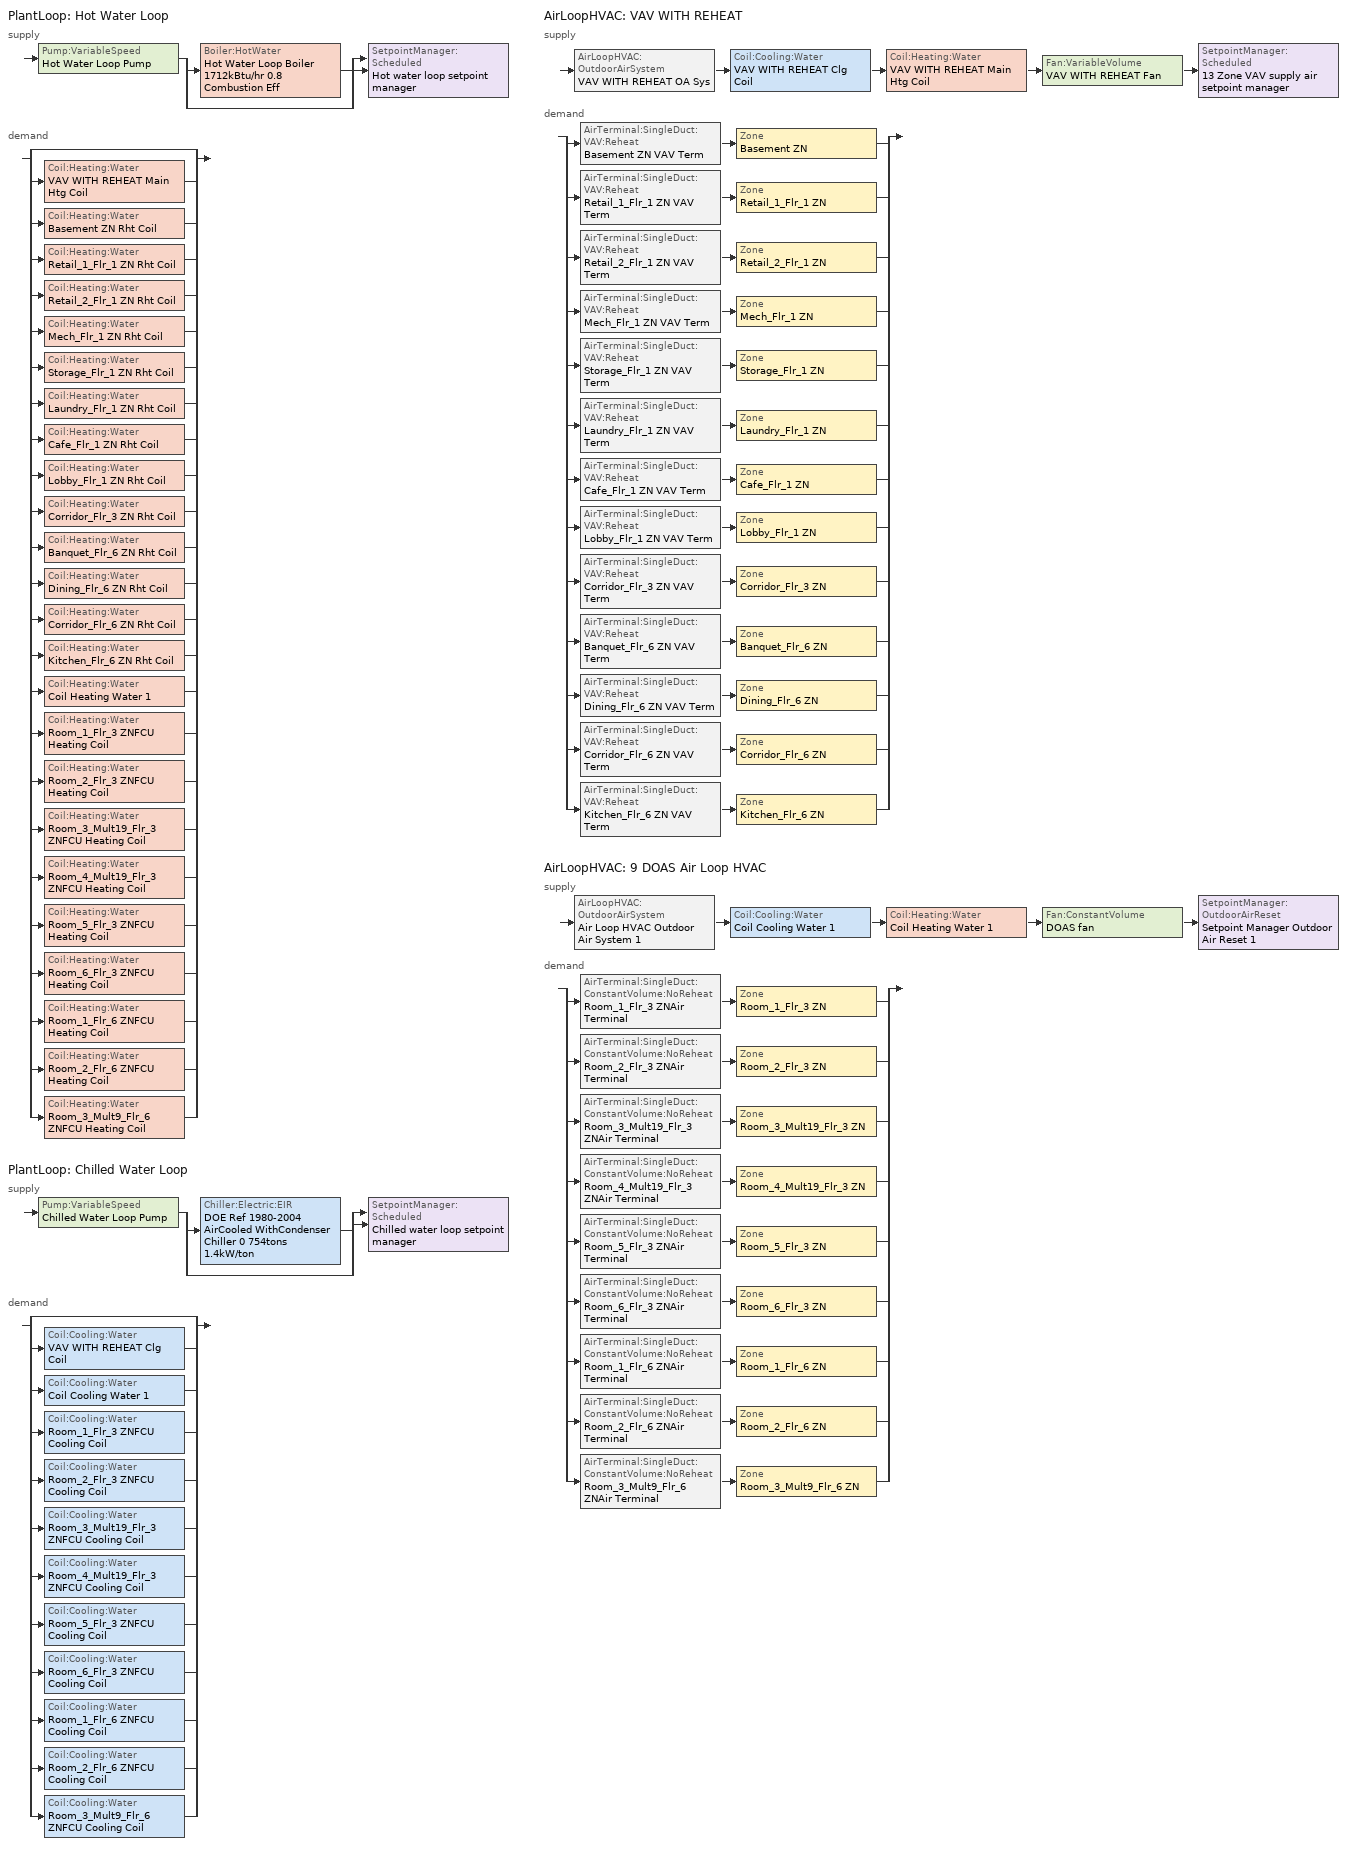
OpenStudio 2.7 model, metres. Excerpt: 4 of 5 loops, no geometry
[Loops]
PlantLoop 'Hot Water Loop'
 supply: Pump:VariableSpeed 'Hot Water Loop Pump' > split
  | Boiler:HotWater 'Hot Water Loop Boiler 1712kBtu/hr 0.8 Combustion Eff'
  | bypass
  join > SetpointManager:Scheduled 'Hot water loop setpoint manager'
 demand: split
  | bypass
  | Coil:Heating:Water 'VAV WITH REHEAT Main Htg Coil'
  | Coil:Heating:Water 'Basement ZN Rht Coil'
  | Coil:Heating:Water 'Retail_1_Flr_1 ZN Rht Coil'
  | Coil:Heating:Water 'Retail_2_Flr_1 ZN Rht Coil'
  | Coil:Heating:Water 'Mech_Flr_1 ZN Rht Coil'
  | Coil:Heating:Water 'Storage_Flr_1 ZN Rht Coil'
  | Coil:Heating:Water 'Laundry_Flr_1 ZN Rht Coil'
  | Coil:Heating:Water 'Cafe_Flr_1 ZN Rht Coil'
  | Coil:Heating:Water 'Lobby_Flr_1 ZN Rht Coil'
  | Coil:Heating:Water 'Corridor_Flr_3 ZN Rht Coil'
  | Coil:Heating:Water 'Banquet_Flr_6 ZN Rht Coil'
  | Coil:Heating:Water 'Dining_Flr_6 ZN Rht Coil'
  | Coil:Heating:Water 'Corridor_Flr_6 ZN Rht Coil'
  | Coil:Heating:Water 'Kitchen_Flr_6 ZN Rht Coil'
  | Coil:Heating:Water 'Coil Heating Water 1'
  | Coil:Heating:Water 'Room_1_Flr_3 ZNFCU Heating Coil'
  | Coil:Heating:Water 'Room_2_Flr_3 ZNFCU Heating Coil'
  | Coil:Heating:Water 'Room_3_Mult19_Flr_3 ZNFCU Heating Coil'
  | Coil:Heating:Water 'Room_4_Mult19_Flr_3 ZNFCU Heating Coil'
  | Coil:Heating:Water 'Room_5_Flr_3 ZNFCU Heating Coil'
  | Coil:Heating:Water 'Room_6_Flr_3 ZNFCU Heating Coil'
  | Coil:Heating:Water 'Room_1_Flr_6 ZNFCU Heating Coil'
  | Coil:Heating:Water 'Room_2_Flr_6 ZNFCU Heating Coil'
  | Coil:Heating:Water 'Room_3_Mult9_Flr_6 ZNFCU Heating Coil'
PlantLoop 'Chilled Water Loop'
 supply: Pump:VariableSpeed 'Chilled Water Loop Pump' > split
  | Chiller:Electric:EIR 'DOE Ref 1980-2004 AirCooled WithCondenser  Chiller 0 754tons 1.4kW/ton'
  | bypass
  join > SetpointManager:Scheduled 'Chilled water loop setpoint manager'
 demand: split
  | bypass
  | Coil:Cooling:Water 'VAV WITH REHEAT Clg Coil'
  | Coil:Cooling:Water 'Coil Cooling Water 1'
  | Coil:Cooling:Water 'Room_1_Flr_3 ZNFCU Cooling Coil'
  | Coil:Cooling:Water 'Room_2_Flr_3 ZNFCU Cooling Coil'
  | Coil:Cooling:Water 'Room_3_Mult19_Flr_3 ZNFCU Cooling Coil'
  | Coil:Cooling:Water 'Room_4_Mult19_Flr_3 ZNFCU Cooling Coil'
  | Coil:Cooling:Water 'Room_5_Flr_3 ZNFCU Cooling Coil'
  | Coil:Cooling:Water 'Room_6_Flr_3 ZNFCU Cooling Coil'
  | Coil:Cooling:Water 'Room_1_Flr_6 ZNFCU Cooling Coil'
  | Coil:Cooling:Water 'Room_2_Flr_6 ZNFCU Cooling Coil'
  | Coil:Cooling:Water 'Room_3_Mult9_Flr_6 ZNFCU Cooling Coil'
AirLoopHVAC 'VAV WITH REHEAT'
 supply: AirLoopHVAC:OutdoorAirSystem 'VAV WITH REHEAT OA Sys' > Coil:Cooling:Water 'VAV WITH REHEAT Clg Coil' > Coil:Heating:Water 'VAV WITH REHEAT Main Htg Coil' > Fan:VariableVolume 'VAV WITH REHEAT Fan' > SetpointManager:Scheduled '13 Zone VAV supply air setpoint manager'
 demand: split
  | AirTerminal:SingleDuct:VAV:Reheat 'Basement ZN VAV Term' > Zone 'Basement ZN'
  | AirTerminal:SingleDuct:VAV:Reheat 'Retail_1_Flr_1 ZN VAV Term' > Zone 'Retail_1_Flr_1 ZN'
  | AirTerminal:SingleDuct:VAV:Reheat 'Retail_2_Flr_1 ZN VAV Term' > Zone 'Retail_2_Flr_1 ZN'
  | AirTerminal:SingleDuct:VAV:Reheat 'Mech_Flr_1 ZN VAV Term' > Zone 'Mech_Flr_1 ZN'
  | AirTerminal:SingleDuct:VAV:Reheat 'Storage_Flr_1 ZN VAV Term' > Zone 'Storage_Flr_1 ZN'
  | AirTerminal:SingleDuct:VAV:Reheat 'Laundry_Flr_1 ZN VAV Term' > Zone 'Laundry_Flr_1 ZN'
  | AirTerminal:SingleDuct:VAV:Reheat 'Cafe_Flr_1 ZN VAV Term' > Zone 'Cafe_Flr_1 ZN'
  | AirTerminal:SingleDuct:VAV:Reheat 'Lobby_Flr_1 ZN VAV Term' > Zone 'Lobby_Flr_1 ZN'
  | AirTerminal:SingleDuct:VAV:Reheat 'Corridor_Flr_3 ZN VAV Term' > Zone 'Corridor_Flr_3 ZN'
  | AirTerminal:SingleDuct:VAV:Reheat 'Banquet_Flr_6 ZN VAV Term' > Zone 'Banquet_Flr_6 ZN'
  | AirTerminal:SingleDuct:VAV:Reheat 'Dining_Flr_6 ZN VAV Term' > Zone 'Dining_Flr_6 ZN'
  | AirTerminal:SingleDuct:VAV:Reheat 'Corridor_Flr_6 ZN VAV Term' > Zone 'Corridor_Flr_6 ZN'
  | AirTerminal:SingleDuct:VAV:Reheat 'Kitchen_Flr_6 ZN VAV Term' > Zone 'Kitchen_Flr_6 ZN'
AirLoopHVAC '9 DOAS Air Loop HVAC'
 supply: AirLoopHVAC:OutdoorAirSystem 'Air Loop HVAC Outdoor Air System 1' > Coil:Cooling:Water 'Coil Cooling Water 1' > Coil:Heating:Water 'Coil Heating Water 1' > Fan:ConstantVolume 'DOAS fan' > SetpointManager:OutdoorAirReset 'Setpoint Manager Outdoor Air Reset 1'
 demand: split
  | AirTerminal:SingleDuct:ConstantVolume:NoReheat 'Room_1_Flr_3 ZNAir Terminal' > Zone 'Room_1_Flr_3 ZN'
  | AirTerminal:SingleDuct:ConstantVolume:NoReheat 'Room_2_Flr_3 ZNAir Terminal' > Zone 'Room_2_Flr_3 ZN'
  | AirTerminal:SingleDuct:ConstantVolume:NoReheat 'Room_3_Mult19_Flr_3 ZNAir Terminal' > Zone 'Room_3_Mult19_Flr_3 ZN'
  | AirTerminal:SingleDuct:ConstantVolume:NoReheat 'Room_4_Mult19_Flr_3 ZNAir Terminal' > Zone 'Room_4_Mult19_Flr_3 ZN'
  | AirTerminal:SingleDuct:ConstantVolume:NoReheat 'Room_5_Flr_3 ZNAir Terminal' > Zone 'Room_5_Flr_3 ZN'
  | AirTerminal:SingleDuct:ConstantVolume:NoReheat 'Room_6_Flr_3 ZNAir Terminal' > Zone 'Room_6_Flr_3 ZN'
  | AirTerminal:SingleDuct:ConstantVolume:NoReheat 'Room_1_Flr_6 ZNAir Terminal' > Zone 'Room_1_Flr_6 ZN'
  | AirTerminal:SingleDuct:ConstantVolume:NoReheat 'Room_2_Flr_6 ZNAir Terminal' > Zone 'Room_2_Flr_6 ZN'
  | AirTerminal:SingleDuct:ConstantVolume:NoReheat 'Room_3_Mult9_Flr_6 ZNAir Terminal' > Zone 'Room_3_Mult9_Flr_6 ZN'
[Sizing:Zone] Zone Cooling Design Supply Air Temperature Input Method=SupplyAirTemperature; Zone Cooling Design Supply Air Temperature {C}=12.8; Zone Cooling Design Supply Air Temperature Difference {deltaC}=11.11; Zone Heating Design Supply Air Temperature Input Method=SupplyAirTemperature; Zone Heating Design Supply Air Temperature {C}=40; Zone Heating Design Supply Air Temperature Difference {deltaC}=11.11; Zone Cooling Design Supply Air Humidity Ratio {kg-H2O/kg-air}=0.0085; Zone Heating Design Supply Air Humidity Ratio {kg-H2O/kg-air}=0.008; Cooling Design Air Flow Method=DesignDayWithLimit; Heating Design Air Flow Method=DesignDay; Account for Dedicated Outdoor Air System=No; Dedicated Outdoor Air System Control Strategy=NeutralSupplyAir; Dedicated Outdoor Air Low Setpoint Temperature for Design {C}=autosize; Dedicated Outdoor Air High Setpoint Temperature for Design {C}=autosize
Room_2_Flr_6 ZN; Room_6_Flr_3 ZN; Dining_Flr_6 ZN; Basement ZN; Cafe_Flr_1 ZN; Room_5_Flr_3 ZN; Room_1_Flr_6 ZN; Room_1_Flr_3 ZN; Storage_Flr_1 ZN; Room_2_Flr_3 ZN; Mech_Flr_1 ZN; Banquet_Flr_6 ZN; Lobby_Flr_1 ZN; Room_4_Mult19_Flr_3 ZN; Retail_2_Flr_1 ZN; Corridor_Flr_3 ZN; Room_3_Mult9_Flr_6 ZN; Corridor_Flr_6 ZN; Retail_1_Flr_1 ZN; Room_3_Mult19_Flr_3 ZN: 
Laundry_Flr_1 ZN: Cooling Minimum Air Flow {m3/s}=0.235679
Kitchen_Flr_6 ZN: Cooling Minimum Air Flow Fraction=0.7
[Zone equipment]
Room_2_Flr_6 ZN: Room_2_Flr_6 ZNFCU, Room_2_Flr_6 ZNAir Terminal
Laundry_Flr_1 ZN: Laundry_Flr_1 ZN VAV Term, Laundry_Flr_1 Exhaust Fan
Room_6_Flr_3 ZN: Room_6_Flr_3 ZNFCU, Room_6_Flr_3 ZNAir Terminal
Dining_Flr_6 ZN: Dining_Flr_6 ZN VAV Term, Dining_Flr_6 Exhaust Fan
Basement ZN: Basement ZN VAV Term
Cafe_Flr_1 ZN: Cafe_Flr_1 ZN VAV Term
Room_5_Flr_3 ZN: Room_5_Flr_3 ZNFCU, Room_5_Flr_3 ZNAir Terminal
Room_1_Flr_6 ZN: Room_1_Flr_6 ZNFCU, Room_1_Flr_6 ZNAir Terminal
Room_1_Flr_3 ZN: Room_1_Flr_3 ZNFCU, Room_1_Flr_3 ZNAir Terminal
Storage_Flr_1 ZN: Storage_Flr_1 ZN VAV Term
Kitchen_Flr_6 ZN: Kitchen_Flr_6 ZN VAV Term, Kitchen_Flr_6 Exhaust Fan
Room_2_Flr_3 ZN: Room_2_Flr_3 ZNFCU, Room_2_Flr_3 ZNAir Terminal
Mech_Flr_1 ZN: Mech_Flr_1 ZN VAV Term
Banquet_Flr_6 ZN: Banquet_Flr_6 ZN VAV Term, Banquet_Flr_6 Exhaust Fan
Lobby_Flr_1 ZN: Lobby_Flr_1 ZN VAV Term
Room_4_Mult19_Flr_3 ZN: Room_4_Mult19_Flr_3 ZNFCU, Room_4_Mult19_Flr_3 ZNAir Terminal
Retail_2_Flr_1 ZN: Retail_2_Flr_1 ZN VAV Term
Corridor_Flr_3 ZN: Corridor_Flr_3 ZN VAV Term
Room_3_Mult9_Flr_6 ZN: Room_3_Mult9_Flr_6 ZNFCU, Room_3_Mult9_Flr_6 ZNAir Terminal
Corridor_Flr_6 ZN: Corridor_Flr_6 ZN VAV Term
Retail_1_Flr_1 ZN: Retail_1_Flr_1 ZN VAV Term
Room_3_Mult19_Flr_3 ZN: Room_3_Mult19_Flr_3 ZNFCU, Room_3_Mult19_Flr_3 ZNAir Terminal
[PlantLoop] Glycol Concentration=0; Plant Loop Volume {m3}=Autocalculate; Load Distribution Scheme=Optimal
Name | Fluid Type | Minimum Loop Temperature {C} | Maximum Loop Temperature {C}
Hot Water Loop | Water | 10
Chilled Water Loop |  | 1 | 98
[Sizing:Plant] Sizing Option=NonCoincident; Zone Timesteps in Averaging Window=1; Coincident Sizing Factor Mode=None
Name | Loop Type | Design Loop Exit Temperature {C} | Loop Design Temperature Difference {deltaC}
Hot Water Loop | Heating | 60 | 11.1111
Chilled Water Loop | Cooling | 6.66667 | 5.61111
[SetpointManager:Scheduled] Control Variable=Temperature
Name | Schedule
Hot water loop setpoint manager | Hot Water Loop Temp - 140F
Chilled water loop setpoint manager | Chilled Water Loop Temp - 44F
13 Zone VAV supply air setpoint manager | Supply Air Temp - 55.04F
[Pump:VariableSpeed] Rated Pump Head {Pa}=179344; Pump Control Type=Intermittent; Skin Loss Radiative Fraction=0.5; Design Power Sizing Method=PowerPerFlowPerPressure; Design Electric Power per Unit Flow Rate {W/(m3/s)}=348701.1; Design Shaft Power per Unit Flow Rate per Unit Head {W-s/m3-Pa}=1.28205; Design Minimum Flow Rate Fraction=0
Name | Motor Efficiency | Fraction of Motor Inefficiencies to Fluid Stream | Coefficient 1 of the Part Load Performance Curve | Coefficient 2 of the Part Load Performance Curve | Coefficient 3 of the Part Load Performance Curve | Coefficient 4 of the Part Load Performance Curve
Hot Water Loop Pump | 0.875
Chilled Water Loop Pump | 0.93 | 0 | 0 | 1 | 0 | 0
[Boiler:HotWater]
Hot Water Loop Boiler 1712kBtu/hr 0.8 Combustion Eff: Fuel Type=NaturalGas; Nominal Thermal Efficiency=0.793; Efficiency Curve Temperature Evaluation Variable=LeavingBoiler; Normalized Boiler Efficiency Curve=Boiler Constant Efficiency Curve; Design Water Outlet Temperature {C}=81; Maximum Part Load Ratio=1.2; Water Outlet Upper Temperature Limit {C}=95; Boiler Flow Mode=LeavingSetpointModulated; Parasitic Electric Load {W}=0; Sizing Factor=1.2
[Chiller:Electric:EIR]
DOE Ref 1980-2004 AirCooled WithCondenser  Chiller 0 754tons 1.4kW/ton: Reference Capacity {W}=Autosize; Reference COP {W/W}=2.49964; Reference Leaving Chilled Water Temperature {C}=6.66667; Reference Entering Condenser Fluid Temperature {C}=35; Cooling Capacity Function of Temperature Curve=ChlrAirRecipQRatio_fTchwsToadbSI; Electric Input to Cooling Output Ratio Function of Temperature Curve=ChlrAirRecipEIRRatio_fTchwsToadbSI; Electric Input to Cooling Output Ratio Function of Part Load Ratio Curve=ChlrAirRecipEIRRatio_fQRatio; Minimum Part Load Ratio=0.15; Maximum Part Load Ratio=1; Optimum Part Load Ratio=1; Minimum Unloading Ratio=0.25; Condenser Type=AirCooled; Leaving Chilled Water Lower Temperature Limit {C}=2.22222; Chiller Flow Mode=ConstantFlow; Design Heat Recovery Water Flow Rate {m3/s}=0; Sizing Factor=1; Basin Heater Capacity {W/K}=0; Basin Heater Setpoint Temperature {C}=10
[AirLoopHVAC] Availability Schedule=HotelLarge HVACOperationSchd; Design Supply Air Flow Rate {m3/s}=AutoSize
VAV WITH REHEAT; 9 DOAS Air Loop HVAC
[Sizing:System] Type of Load to Size On=Sensible; Design Outdoor Air Flow Rate {m3/s}=Autosize; Central Heating Maximum System Air Flow Ratio=0.3; Preheat Design Temperature {C}=7; Preheat Design Humidity Ratio {kg-H2O/kg-Air}=0.008; Precool Design Temperature {C}=12.8; Precool Design Humidity Ratio {kg-H2O/kg-Air}=0.008; Central Cooling Design Supply Air Temperature {C}=12.8; Sizing Option=Coincident; Central Cooling Design Supply Air Humidity Ratio {kg-H2O/kg-Air}=0.0085; Central Heating Design Supply Air Humidity Ratio {kg-H2O/kg-Air}=0.008; Cooling Design Air Flow Method=DesignDay; Cooling Design Air Flow Rate {m3/s}=0; Heating Design Air Flow Method=DesignDay; Heating Design Air Flow Rate {m3/s}=0; System Outdoor Air Method=ZoneSum; Zone Maximum Outdoor Air Fraction=1; Cooling Supply Air Flow Rate Per Floor Area {m3/s-m2}=0.00996765; Cooling Fraction of Autosized Cooling Supply Air Flow Rate=1; Cooling Supply Air Flow Rate Per Unit Cooling Capacity {m3/s-W}=3.94755e-05; Heating Supply Air Flow Rate Per Floor Area {m3/s-m2}=0.00996765; Heating Fraction of Autosized Heating Supply Air Flow Rate=1; Heating Fraction of Autosized Cooling Supply Air Flow Rate=1; Heating Supply Air Flow Rate Per Unit Heating Capacity {m3/s-W}=3.15882e-05; Cooling Design Capacity Method=CoolingDesignCapacity; Cooling Design Capacity {W}=autosize; Cooling Design Capacity Per Floor Area {W/m2}=234.7; Fraction of Autosized Cooling Design Capacity=1; Heating Design Capacity Method=HeatingDesignCapacity; Heating Design Capacity {W}=autosize; Heating Design Capacity Per Floor Area {W/m2}=157; Fraction of Autosized Heating Design Capacity=1; Central Cooling Capacity Control Method=OnOff
Name | Central Heating Design Supply Air Temperature {C} | 100% Outdoor Air in Cooling | 100% Outdoor Air in Heating
VAV WITH REHEAT | 16.6667 | No | No
9 DOAS Air Loop HVAC | 16.7 | Yes | Yes
[Fan:VariableVolume]
VAV WITH REHEAT Fan: Availability Schedule=Always On Discrete; Fan Total Efficiency=0.61425; Pressure Rise {Pa}=1389.92; Maximum Flow Rate {m3/s}=Autosize; Fan Power Minimum Flow Rate Input Method=Fraction; Fan Power Minimum Flow Fraction=0.7; Fan Power Minimum Air Flow Rate {m3/s}=0; Motor Efficiency=0.945; Motor In Airstream Fraction=1; Fan Power Coefficient 1=0.1631; Fan Power Coefficient 2=1.5901; Fan Power Coefficient 3=-0.8817; Fan Power Coefficient 4=0.1281; Fan Power Coefficient 5=0
[Coil:Heating:Water] Availability Schedule=Always On Discrete
Name | Rated Inlet Water Temperature {C} | Rated Inlet Air Temperature {C} | Rated Outlet Water Temperature {C} | Rated Outlet Air Temperature {C}
VAV WITH REHEAT Main Htg Coil; Basement ZN Rht Coil; Retail_1_Flr_1 ZN Rht Coil; Retail_2_Flr_1 ZN Rht Coil; Mech_Flr_1 ZN Rht Coil; Storage_Flr_1 ZN Rht Coil; Laundry_Flr_1 ZN Rht Coil; Cafe_Flr_1 ZN Rht Coil; Lobby_Flr_1 ZN Rht Coil; Corridor_Flr_3 ZN Rht Coil; Banquet_Flr_6 ZN Rht Coil; Dining_Flr_6 ZN Rht Coil; Corridor_Flr_6 ZN Rht Coil; Kitchen_Flr_6 ZN Rht Coil | 82.2222 | 16.6667 | 71.1111 | 40
Coil Heating Water 1; Room_1_Flr_3 ZNFCU Heating Coil; Room_2_Flr_3 ZNFCU Heating Coil; Room_3_Mult19_Flr_3 ZNFCU Heating Coil; Room_4_Mult19_Flr_3 ZNFCU Heating Coil; Room_5_Flr_3 ZNFCU Heating Coil; Room_6_Flr_3 ZNFCU Heating Coil; Room_1_Flr_6 ZNFCU Heating Coil; Room_2_Flr_6 ZNFCU Heating Coil; Room_3_Mult9_Flr_6 ZNFCU Heating Coil
[Controller:WaterCoil] Minimum Actuated Flow {m3/s}=0
Name | Water Coil | Action | Controller Convergence Tolerance {deltaC}
VAV WITH REHEAT Main Htg Coil Controller | VAV WITH REHEAT Main Htg Coil | Normal | 0.0001
VAV WITH REHEAT Clg Coil Controller | VAV WITH REHEAT Clg Coil | Reverse
Controller Water Coil 1 | Basement ZN Rht Coil | Normal | 0.0001
Controller Water Coil 2 | Retail_1_Flr_1 ZN Rht Coil | Normal | 0.0001
Controller Water Coil 3 | Retail_2_Flr_1 ZN Rht Coil | Normal | 0.0001
Controller Water Coil 4 | Mech_Flr_1 ZN Rht Coil | Normal | 0.0001
Controller Water Coil 5 | Storage_Flr_1 ZN Rht Coil | Normal | 0.0001
Controller Water Coil 6 | Laundry_Flr_1 ZN Rht Coil | Normal | 0.0001
Controller Water Coil 7 | Cafe_Flr_1 ZN Rht Coil | Normal | 0.0001
Controller Water Coil 8 | Lobby_Flr_1 ZN Rht Coil | Normal | 0.0001
Controller Water Coil 9 | Corridor_Flr_3 ZN Rht Coil | Normal | 0.0001
Controller Water Coil 10 | Banquet_Flr_6 ZN Rht Coil | Normal | 0.0001
Controller Water Coil 11 | Dining_Flr_6 ZN Rht Coil | Normal | 0.0001
Controller Water Coil 12 | Corridor_Flr_6 ZN Rht Coil | Normal | 0.0001
Controller Water Coil 13 | Kitchen_Flr_6 ZN Rht Coil | Normal | 0.0001
Controller Water Coil 14 | Coil Heating Water 1 | Normal | 0.0001
Controller Water Coil 15 | Coil Cooling Water 1 | Reverse
Controller Water Coil 16 | Room_1_Flr_3 ZNFCU Cooling Coil | Reverse
Controller Water Coil 17 | Room_1_Flr_3 ZNFCU Heating Coil | Normal | 0.0001
Controller Water Coil 18 | Room_2_Flr_3 ZNFCU Cooling Coil | Reverse
Controller Water Coil 19 | Room_2_Flr_3 ZNFCU Heating Coil | Normal | 0.0001
Controller Water Coil 20 | Room_3_Mult19_Flr_3 ZNFCU Cooling Coil | Reverse
Controller Water Coil 21 | Room_3_Mult19_Flr_3 ZNFCU Heating Coil | Normal | 0.0001
Controller Water Coil 22 | Room_4_Mult19_Flr_3 ZNFCU Cooling Coil | Reverse
Controller Water Coil 23 | Room_4_Mult19_Flr_3 ZNFCU Heating Coil | Normal | 0.0001
Controller Water Coil 24 | Room_5_Flr_3 ZNFCU Cooling Coil | Reverse
Controller Water Coil 25 | Room_5_Flr_3 ZNFCU Heating Coil | Normal | 0.0001
Controller Water Coil 26 | Room_6_Flr_3 ZNFCU Cooling Coil | Reverse
Controller Water Coil 27 | Room_6_Flr_3 ZNFCU Heating Coil | Normal | 0.0001
Controller Water Coil 28 | Room_1_Flr_6 ZNFCU Cooling Coil | Reverse
Controller Water Coil 29 | Room_1_Flr_6 ZNFCU Heating Coil | Normal | 0.0001
Controller Water Coil 30 | Room_2_Flr_6 ZNFCU Cooling Coil | Reverse
Controller Water Coil 31 | Room_2_Flr_6 ZNFCU Heating Coil | Normal | 0.0001
Controller Water Coil 32 | Room_3_Mult9_Flr_6 ZNFCU Cooling Coil | Reverse
Controller Water Coil 33 | Room_3_Mult9_Flr_6 ZNFCU Heating Coil | Normal | 0.0001
[Coil:Cooling:Water] Availability Schedule=Always On Discrete
Name | Heat Exchanger Configuration
VAV WITH REHEAT Clg Coil | CrossFlow
Coil Cooling Water 1; Room_1_Flr_3 ZNFCU Cooling Coil; Room_2_Flr_3 ZNFCU Cooling Coil; Room_3_Mult19_Flr_3 ZNFCU Cooling Coil; Room_4_Mult19_Flr_3 ZNFCU Cooling Coil; Room_5_Flr_3 ZNFCU Cooling Coil; Room_6_Flr_3 ZNFCU Cooling Coil; Room_1_Flr_6 ZNFCU Cooling Coil; Room_2_Flr_6 ZNFCU Cooling Coil; Room_3_Mult9_Flr_6 ZNFCU Cooling Coil
[Controller:OutdoorAir] Minimum Outdoor Air Flow Rate {m3/s}=0; Maximum Outdoor Air Flow Rate {m3/s}=Autosize; Economizer Control Action Type=ModulateFlow; Lockout Type=LockoutWithCompressor; Minimum Limit Type=FixedMinimum; High Humidity Control=No
Name | Economizer Control Type | Minimum Outdoor Air Schedule | Controller Mechanical Ventilation | Heat Recovery Bypass Control Type | Minimum Fraction of Outdoor Air Schedule
VAV WITH REHEAT OA Controller | DifferentialEnthalpy | HotelLarge HVACOperationSchd | VAV WITH REHEAT Vent Controller | BypassWhenOAFlowGreaterThanMinimum
DOAS OA Controller | NoEconomizer | Always On Discrete | Controller Mechanical Ventilation 1 | BypassWhenWithinEconomizerLimits | HotelLarge FLR_3_DOAS_OAminOAFracSchedule
[Controller:MechanicalVentilation] Availability Schedule=Always On Discrete; System Outdoor Air Method=ZoneSum
VAV WITH REHEAT Vent Controller; Controller Mechanical Ventilation 1
[AirLoopHVAC:OutdoorAirSystem]
Name | Controller
VAV WITH REHEAT OA Sys | VAV WITH REHEAT OA Controller
Air Loop HVAC Outdoor Air System 1 | DOAS OA Controller
[AvailabilityManager:NightCycle] Control Type=CycleOnAny; Thermostat Tolerance {deltaC}=1
Availability Manager Night Cycle 1; Availability Manager Night Cycle 2
[AirTerminal:SingleDuct:VAV:Reheat] Availability Schedule=Always On Discrete; Maximum Air Flow Rate {m3/s}=AutoSize; Zone Minimum Air Flow Input Method=Constant; Constant Minimum Air Flow Fraction=0.3; Fixed Minimum Air Flow Rate {m3/s}=0; Maximum Hot Water or Steam Flow Rate {m3/s}=AutoSize; Minimum Hot Water or Steam Flow Rate {m3/s}=0; Convergence Tolerance=0.001; Damper Heating Action=Normal; Maximum Flow per Zone Floor Area During Reheat {m3/s-m2}=0; Maximum Flow Fraction During Reheat=0.5; Maximum Reheat Air Temperature {C}=40; Control For Outdoor Air=No
Name | Reheat Coil
Basement ZN VAV Term | Basement ZN Rht Coil
Retail_1_Flr_1 ZN VAV Term | Retail_1_Flr_1 ZN Rht Coil
Retail_2_Flr_1 ZN VAV Term | Retail_2_Flr_1 ZN Rht Coil
Mech_Flr_1 ZN VAV Term | Mech_Flr_1 ZN Rht Coil
Storage_Flr_1 ZN VAV Term | Storage_Flr_1 ZN Rht Coil
Laundry_Flr_1 ZN VAV Term | Laundry_Flr_1 ZN Rht Coil
Cafe_Flr_1 ZN VAV Term | Cafe_Flr_1 ZN Rht Coil
Lobby_Flr_1 ZN VAV Term | Lobby_Flr_1 ZN Rht Coil
Corridor_Flr_3 ZN VAV Term | Corridor_Flr_3 ZN Rht Coil
Banquet_Flr_6 ZN VAV Term | Banquet_Flr_6 ZN Rht Coil
Dining_Flr_6 ZN VAV Term | Dining_Flr_6 ZN Rht Coil
Corridor_Flr_6 ZN VAV Term | Corridor_Flr_6 ZN Rht Coil
Kitchen_Flr_6 ZN VAV Term | Kitchen_Flr_6 ZN Rht Coil
[Fan:ConstantVolume]
DOAS fan: Availability Schedule=Always On Discrete; Fan Total Efficiency=0.56875; Pressure Rise {Pa}=622.722; Maximum Flow Rate {m3/s}=2.0512; Motor Efficiency=0.875; Motor In Airstream Fraction=1
[SetpointManager:OutdoorAirReset]
Setpoint Manager Outdoor Air Reset 1: Control Variable=Temperature; Setpoint at Outdoor Low Temperature {C}=15.5; Outdoor Low Temperature {C}=15.5; Setpoint at Outdoor High Temperature {C}=12.8; Outdoor High Temperature {C}=21
[AirTerminal:SingleDuct:ConstantVolume:NoReheat] Availability Schedule=Always On Discrete; Maximum Air Flow Rate {m3/s}=AutoSize
Room_1_Flr_3 ZNAir Terminal; Room_2_Flr_3 ZNAir Terminal; Room_3_Mult19_Flr_3 ZNAir Terminal; Room_4_Mult19_Flr_3 ZNAir Terminal; Room_5_Flr_3 ZNAir Terminal; Room_6_Flr_3 ZNAir Terminal; Room_1_Flr_6 ZNAir Terminal; Room_2_Flr_6 ZNAir Terminal; Room_3_Mult9_Flr_6 ZNAir Terminal
[Fan:OnOff] Availability Schedule=Always On Discrete; Fan Total Efficiency=0.1595; Pressure Rise {Pa}=270.9; Maximum Flow Rate {m3/s}=autosize; Motor Efficiency=0.29; Motor In Airstream Fraction=1
Name | Fan Power Ratio Function of Speed Ratio Curve | Fan Efficiency Ratio Function of Speed Ratio Curve
Room_1_Flr_3 ZN Fan Coil fan | Fan On Off Power Curve | Fan On Off Efficiency Curve
Room_2_Flr_3 ZN Fan Coil fan | Fan On Off Power Curve 1 | Fan On Off Efficiency Curve 1
Room_3_Mult19_Flr_3 ZN Fan Coil fan | Fan On Off Power Curve 2 | Fan On Off Efficiency Curve 2
Room_4_Mult19_Flr_3 ZN Fan Coil fan | Fan On Off Power Curve 3 | Fan On Off Efficiency Curve 3
Room_5_Flr_3 ZN Fan Coil fan | Fan On Off Power Curve 4 | Fan On Off Efficiency Curve 4
Room_6_Flr_3 ZN Fan Coil fan | Fan On Off Power Curve 5 | Fan On Off Efficiency Curve 5
Room_1_Flr_6 ZN Fan Coil fan | Fan On Off Power Curve 6 | Fan On Off Efficiency Curve 6
Room_2_Flr_6 ZN Fan Coil fan | Fan On Off Power Curve 7 | Fan On Off Efficiency Curve 7
Room_3_Mult9_Flr_6 ZN Fan Coil fan | Fan On Off Power Curve 8 | Fan On Off Efficiency Curve 8
[ZoneHVAC:FourPipeFanCoil] Availability Schedule=Always On Discrete; Capacity Control Method=CyclingFan; Maximum Supply Air Flow Rate {m3/s}=autosize; Maximum Outdoor Air Flow Rate {m3/s}=0; Maximum Cold Water Flow Rate {m3/s}=autosize; Maximum Hot Water Flow Rate {m3/s}=autosize; Minimum Supply Air Temperature in Cooling Mode {C}=Autosize; Maximum Supply Air Temperature in Heating Mode {C}=Autosize
Name | Supply Air Fan | Cooling Coil | Heating Coil
Room_1_Flr_3 ZNFCU | Room_1_Flr_3 ZN Fan Coil fan | Room_1_Flr_3 ZNFCU Cooling Coil | Room_1_Flr_3 ZNFCU Heating Coil
Room_2_Flr_3 ZNFCU | Room_2_Flr_3 ZN Fan Coil fan | Room_2_Flr_3 ZNFCU Cooling Coil | Room_2_Flr_3 ZNFCU Heating Coil
Room_3_Mult19_Flr_3 ZNFCU | Room_3_Mult19_Flr_3 ZN Fan Coil fan | Room_3_Mult19_Flr_3 ZNFCU Cooling Coil | Room_3_Mult19_Flr_3 ZNFCU Heating Coil
Room_4_Mult19_Flr_3 ZNFCU | Room_4_Mult19_Flr_3 ZN Fan Coil fan | Room_4_Mult19_Flr_3 ZNFCU Cooling Coil | Room_4_Mult19_Flr_3 ZNFCU Heating Coil
Room_5_Flr_3 ZNFCU | Room_5_Flr_3 ZN Fan Coil fan | Room_5_Flr_3 ZNFCU Cooling Coil | Room_5_Flr_3 ZNFCU Heating Coil
Room_6_Flr_3 ZNFCU | Room_6_Flr_3 ZN Fan Coil fan | Room_6_Flr_3 ZNFCU Cooling Coil | Room_6_Flr_3 ZNFCU Heating Coil
Room_1_Flr_6 ZNFCU | Room_1_Flr_6 ZN Fan Coil fan | Room_1_Flr_6 ZNFCU Cooling Coil | Room_1_Flr_6 ZNFCU Heating Coil
Room_2_Flr_6 ZNFCU | Room_2_Flr_6 ZN Fan Coil fan | Room_2_Flr_6 ZNFCU Cooling Coil | Room_2_Flr_6 ZNFCU Heating Coil
Room_3_Mult9_Flr_6 ZNFCU | Room_3_Mult9_Flr_6 ZN Fan Coil fan | Room_3_Mult9_Flr_6 ZNFCU Cooling Coil | Room_3_Mult9_Flr_6 ZNFCU Heating Coil
[Refrigeration:Case] Availability Schedule=Always On Discrete; Zone=Kitchen_Flr_6 ZN; Rated Ambient Temperature {C}=23.8889; Rated Ambient Relative Humidity {percent}=55; Latent Case Credit Curve Type=CaseTemperatureMethod; Fraction of Lighting Energy to Case=1; Anti-Sweat Heater Control Type=None; Humidity at Zero Anti-Sweat Heater Energy {percent}=0; Case Height {m}=0; Defrost Energy Correction Curve Type=None
Name | Rated Total Cooling Capacity per Unit Length {W/m} | Rated Latent Heat Ratio | Rated Runtime Fraction | Case Length {m} | Case Operating Temperature {C} | Latent Case Credit Curve | Standard Case Fan Power per Unit Length {W/m} | Operating Case Fan Power per Unit Length {W/m} | Standard Case Lighting Power per Unit Length {W/m} | Fraction of Anti-Sweat Heater Energy to Case | Case Defrost Power per Unit Length {W/m} | Case Defrost Type | Case Defrost Schedule | Case Defrost Drip-Down Schedule | Under Case HVAC Return Air Fraction | Refrigerated Case Restocking Schedule | Case Credit Fraction Schedule
Kitchen_Flr_6 ZN Walkin Freezer | 367 | 0.1 | 0.4 | 7.32 | -23 | Single Shelf Horizontal Latent Energy Multiplier_Pre2004 | 34 | 34 | 16.4 | 0 | 273 | Electric | Refrigeration Defrost Schedule | Refrigeration Defrost DripDown Schedule | 0 | HotelLarge Kitchen_Flr_6_Case:1_WALKINFREEZER_WalkInStockingSched | Refrigeration Case Credit Schedule
Kitchen_Flr_6 ZN Display Case | 734 | 0.08 | 0.85 | 3.66 | 2 | Multi Shelf Vertical Latent Energy Multiplier | 55 | 55 | 33 | 0.2 | 0 | OffCycle | Refrigeration Defrost Schedule 1 |  | 0.05 | HotelLarge Kitchen_Flr_6_Case:2_SELFCONTAINEDDISPLAYCASE_CaseStockingSched
[Refrigeration:Compressor] Rated Return Gas Temperature {C}=18.3; Rated Subcooling {deltaC}=0
Name | Refrigeration Compressor Power Curve | Refrigeration Compressor Capacity Curve
Refrigeration Compressor 1 | Refrigeration Compressor Power Curve | Refrigeration Compressor Capacity Curve
Refrigeration Compressor 2 | Refrigeration Compressor Power Curve 1 | Refrigeration Compressor Capacity Curve 1
[Refrigeration:Condenser:AirCooled] Rated Subcooling Temperature Difference {deltaC}=0; Condenser Fan Speed Control Type=VariableSpeed; Minimum Fan Air Flow Ratio=0.25
Name | Rated Effective Total Heat Rejection Rate Curve | Rated Fan Power {W}
Refrigeration Condenser Air Cooled 1 | Refrigeration Condenser Air Cooled HR Curve | 350
Refrigeration Condenser Air Cooled 2 | Refrigeration Condenser Air Cooled HR Curve 1 | 750
[Refrigeration:System] Minimum Condensing Temperature {C}=21; Refrigeration System Working Fluid Type=R404a; Suction Temperature Control Type=ConstantSuctionTemperature; Suction Piping Zone=Kitchen_Flr_6 ZN
Name | Refrigeration Condenser
Refrigeration System 1 | Refrigeration Condenser Air Cooled 1
Refrigeration System 2 | Refrigeration Condenser Air Cooled 2
[Fan:ZoneExhaust] Fan Total Efficiency=0.0660786; Pressure Rise {Pa}=124.544; System Availability Manager Coupling Mode=Decoupled
Name | Availability Schedule | Maximum Flow Rate {m3/s} | Balanced Exhaust Fraction Schedule
Banquet_Flr_6 Exhaust Fan; Dining_Flr_6 Exhaust Fan | Always On | 0.943895
Kitchen_Flr_6 Exhaust Fan | HotelLarge Kitchen_Exhaust_SCH | 0.04448 | HotelLarge Kitchen Exhaust Fan Balanced Exhaust Fraction Schedule
Laundry_Flr_1 Exhaust Fan | Always On | 0.235974
[Schedule:Ruleset]
Name | Default Day Schedule | Summer Design Day Schedule | Winter Design Day Schedule
Hot Water Loop Temp - 140F | Hot Water Loop Temp - 140F Default
Chilled Water Loop Temp - 44F | Chilled Water Loop Temp - 44F Default
HotelLarge HVACOperationSchd | HotelLarge HVACOperationSchd Default | HotelLarge HVACOperationSchd Summer Design Day | HotelLarge HVACOperationSchd Winter Design Day
Supply Air Temp - 55.04F | Supply Air Temp - 55.04F Default
HotelLarge FLR_3_DOAS_OAminOAFracSchedule | HotelLarge FLR_3_DOAS_OAminOAFracSchedule Default | HotelLarge FLR_3_DOAS_OAminOAFracSchedule Summer Design Day | HotelLarge FLR_3_DOAS_OAminOAFracSchedule Winter Design Day
Refrigeration Defrost Schedule | Refrigeration Defrost Schedule Default
Refrigeration Defrost DripDown Schedule | Refrigeration Defrost DripDown Schedule Default
Refrigeration Case Credit Schedule | Refrigeration Case Credit Schedule Default
HotelLarge Kitchen_Flr_6_Case:1_WALKINFREEZER_WalkInStockingSched | HotelLarge Kitchen_Flr_6_Case:1_WALKINFREEZER_WalkInStockingSched Default | HotelLarge Kitchen_Flr_6_Case:1_WALKINFREEZER_WalkInStockingSched Summer Design Day | HotelLarge Kitchen_Flr_6_Case:1_WALKINFREEZER_WalkInStockingSched Winter Design Day
Refrigeration Defrost Schedule 1 | Refrigeration Defrost Schedule Default 1
HotelLarge Kitchen_Flr_6_Case:2_SELFCONTAINEDDISPLAYCASE_CaseStockingSched | HotelLarge Kitchen_Flr_6_Case:2_SELFCONTAINEDDISPLAYCASE_CaseStockingSched Default | HotelLarge Kitchen_Flr_6_Case:2_SELFCONTAINEDDISPLAYCASE_CaseStockingSched Summer Design Day | HotelLarge Kitchen_Flr_6_Case:2_SELFCONTAINEDDISPLAYCASE_CaseStockingSched Winter Design Day
Always On | Always On Default
HotelLarge Kitchen_Exhaust_SCH | HotelLarge Kitchen_Exhaust_SCH Default | HotelLarge Kitchen_Exhaust_SCH Summer Design Day | HotelLarge Kitchen_Exhaust_SCH Winter Design Day
HotelLarge Kitchen Exhaust Fan Balanced Exhaust Fraction Schedule | HotelLarge Kitchen Exhaust Fan Balanced Exhaust Fraction Schedule Default | HotelLarge Kitchen Exhaust Fan Balanced Exhaust Fraction Schedule Summer Design Day | HotelLarge Kitchen Exhaust Fan Balanced Exhaust Fraction Schedule Winter Design Day
[Schedule:Day]
Hot Water Loop Temp - 140F Default: 24, 0, 60
Chilled Water Loop Temp - 44F Default: 24, 0, 6.66667
HotelLarge HVACOperationSchd Default; HotelLarge HVACOperationSchd Winter Design Day; HotelLarge HVACOperationSchd Summer Design Day; HotelLarge FLR_3_DOAS_OAminOAFracSchedule Default; HotelLarge FLR_3_DOAS_OAminOAFracSchedule Winter Design Day; HotelLarge FLR_3_DOAS_OAminOAFracSchedule Summer Design Day; Always On Default: 24, 0, 1
Supply Air Temp - 55.04F Default: 24, 0, 12.8
Refrigeration Defrost Schedule Default: 11, 0, 0, 11, 20, 1, 23, 0, 0, 23, 20, 1, 24, 0, 0
Refrigeration Defrost DripDown Schedule Default: 11, 0, 0, 11, 30, 1, 23, 0, 0, 23, 30, 1, 24, 0, 0
Refrigeration Case Credit Schedule Default: 7, 0, 0.2, 21, 0, 0.4, 24, 0, 0.2
HotelLarge Kitchen_Flr_6_Case:1_WALKINFREEZER_WalkInStockingSched Default: 4, 0, 0, 5, 0, 725, 6, 0, 417, 7, 0, 290, 24, 0, 0
HotelLarge Kitchen_Flr_6_Case:1_WALKINFREEZER_WalkInStockingSched Winter Design Day; HotelLarge Kitchen_Flr_6_Case:1_WALKINFREEZER_WalkInStockingSched Summer Design Day; HotelLarge Kitchen_Flr_6_Case:1_WALKINFREEZER_WalkInStockingSched WntrDsn|SmrDsn|Wknd|Mon|Wed|Thu Day: 4, 0, 0, 5, 0, 125, 6, 0, 117, 7, 0, 90, 19, 0, 0, 20, 0, 125, 21, 0, 117, 22, 0, 90, 24, 0, 0
Refrigeration Defrost Schedule Default 1: 23, 20, 0, 24, 0, 0
HotelLarge Kitchen_Flr_6_Case:2_SELFCONTAINEDDISPLAYCASE_CaseStockingSched Default; HotelLarge Kitchen_Flr_6_Case:2_SELFCONTAINEDDISPLAYCASE_CaseStockingSched Winter Design Day; HotelLarge Kitchen_Flr_6_Case:2_SELFCONTAINEDDISPLAYCASE_CaseStockingSched Summer Design Day: 24, 0, 0
HotelLarge Kitchen_Exhaust_SCH Default; HotelLarge Kitchen_Exhaust_SCH Winter Design Day; HotelLarge Kitchen_Exhaust_SCH Summer Design Day: 7, 0, 0, 24, 0, 1
HotelLarge Kitchen Exhaust Fan Balanced Exhaust Fraction Schedule Default; HotelLarge Kitchen Exhaust Fan Balanced Exhaust Fraction Schedule Winter Design Day; HotelLarge Kitchen Exhaust Fan Balanced Exhaust Fraction Schedule Summer Design Day: 7, 0, 0, 24, 0, 0.508715
[Schedule:Rule]
Schedule Rule 17: Schedule Ruleset=HotelLarge Kitchen_Flr_6_Case:1_WALKINFREEZER_WalkInStockingSched; Rule Order=0; Day Schedule=HotelLarge Kitchen_Flr_6_Case:1_WALKINFREEZER_WalkInStockingSched WntrDsn|SmrDsn|Wknd|Mon|Wed|Thu Day; Apply Sunday=Yes; Apply Monday=Yes; Apply Wednesday=Yes; Apply Thursday=Yes; Apply Saturday=Yes; Date Specification Type=DateRange; Start Month=1; Start Day=1; End Month=12; End Day=31
[Curve:Biquadratic] Minimum Value of x=4.44; Maximum Value of x=12.22; Minimum Value of y=23.89; Maximum Value of y=46.11; Maximum Curve Output=1.3
Name | Coefficient1 Constant | Coefficient2 x | Coefficient3 x**2 | Coefficient4 y | Coefficient5 y**2 | Coefficient6 x*y | Minimum Curve Output
ChlrAirRecipQRatio_fTchwsToadbSI | 1.12603 | 0.041571 | 0.000253 | -0.010526 | 1e-005 | -0.000256 | 0.82
ChlrAirRecipEIRRatio_fTchwsToadbSI | 0.542784 | -0.013907 | 0.000476 | 0.012197 | 0.000149 | -0.000334 | 0.72
[Curve:Quadratic]
ChlrAirRecipEIRRatio_fQRatio: Coefficient1 Constant=0.114437; Coefficient2 x=0.545933; Coefficient3 x**2=0.342299; Minimum Value of x=0; Maximum Value of x=1; Minimum Curve Output=0.11
[Schedule:Constant]
Always On Discrete: Value=1
[Curve:Exponent] Coefficient1 Constant=1; Coefficient2 Constant=0; Coefficient3 Constant=0; Minimum Value of x=0; Maximum Value of x=1
Fan On Off Power Curve; Fan On Off Power Curve 1; Fan On Off Power Curve 2; Fan On Off Power Curve 3; Fan On Off Power Curve 4; Fan On Off Power Curve 5; Fan On Off Power Curve 6; Fan On Off Power Curve 7; Fan On Off Power Curve 8
[Curve:Cubic]
Name | Coefficient1 Constant | Coefficient2 x | Coefficient3 x**2 | Coefficient4 x**3 | Minimum Value of x | Maximum Value of x
Fan On Off Efficiency Curve; Fan On Off Efficiency Curve 1; Fan On Off Efficiency Curve 2; Fan On Off Efficiency Curve 3; Fan On Off Efficiency Curve 4; Fan On Off Efficiency Curve 5; Fan On Off Efficiency Curve 6; Fan On Off Efficiency Curve 7; Fan On Off Efficiency Curve 8; Boiler Constant Efficiency Curve | 1 | 0 | 0 | 0 | 0 | 1
Single Shelf Horizontal Latent Energy Multiplier_Pre2004 | 0.020376 | 0.00024378 | 1.14e-05 | 1.811e-07 | -35 | 20
Multi Shelf Vertical Latent Energy Multiplier | 0.0265263 | 0.00107803 | -6.02558e-05 | 1.23732e-06 | -35 | 20
[Curve:Bicubic] Minimum Value of x=-23.3; Maximum Value of x=7.2; Minimum Value of y=10; Maximum Value of y=60; Input Unit Type for X=Temperature; Input Unit Type for Y=Temperature
Name | Coefficient1 Constant | Coefficient2 x | Coefficient3 x**2 | Coefficient4 y | Coefficient5 y**2 | Coefficient6 x*y | Coefficient7 x**3 | Coefficient8 y**3 | Coefficient9 x**2*y | Coefficient10 x*y**2 | Output Unit Type
Refrigeration Compressor Power Curve; Refrigeration Compressor Power Curve 1 | 4451.46 | -166.108 | -5.35664 | 263.553 | -0.958849 | 8.09252 | -0.0239354 | 0.000633306 | 0.0778798 | -0.0167386 | Power
Refrigeration Compressor Capacity Curve; Refrigeration Compressor Capacity Curve 1 | 83249.9 | 3147.96 | 44.9276 | -1035.51 | 3.74692 | -37.3907 | 0.179897 | -0.0199971 | -0.481641 | 0.0428673 | Capacity
[Curve:Linear] Coefficient1 Constant=0; Coefficient2 x=22000; Minimum Value of x=5; Maximum Value of x=22.2
Refrigeration Condenser Air Cooled HR Curve; Refrigeration Condenser Air Cooled HR Curve 1
